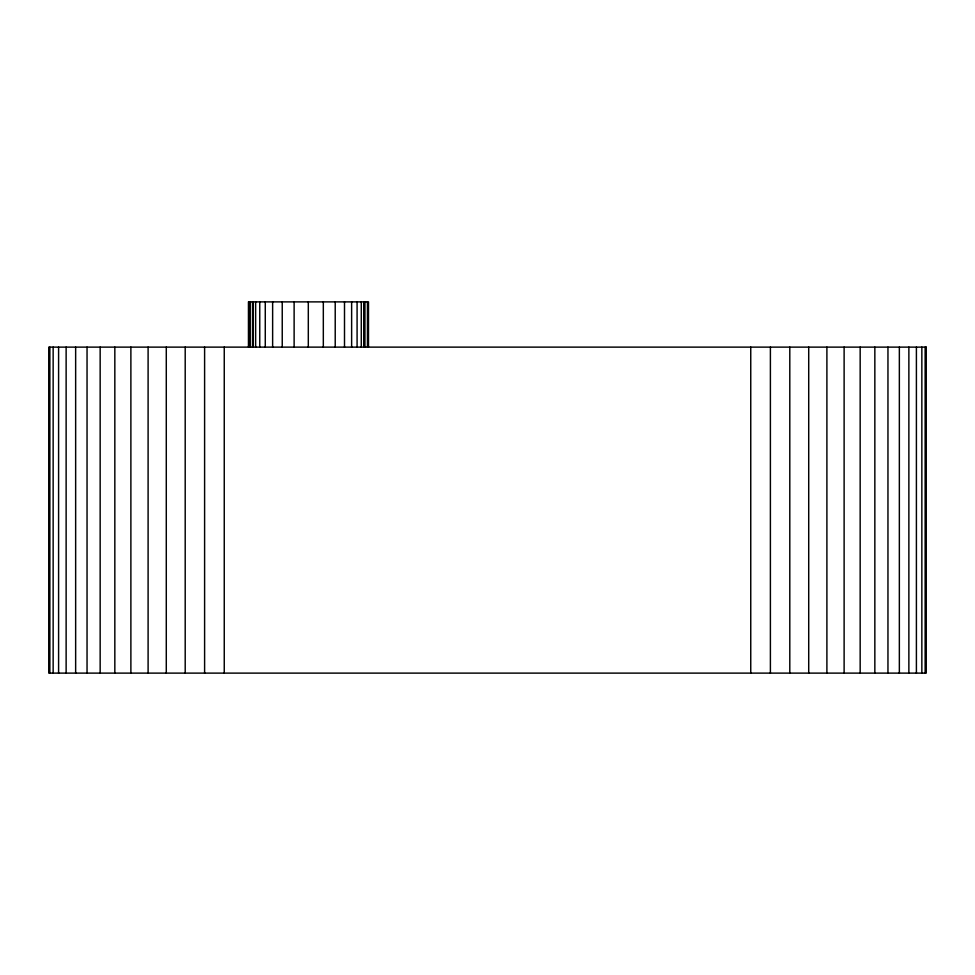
<?xml version="1.0" encoding="UTF-8"?>
<svg xmlns="http://www.w3.org/2000/svg" width="975" height="975" viewBox="0 0 975 975"><rect width="100%" height="100%" fill="white"/><g stroke="black" fill="none" stroke-linecap="round" stroke-linejoin="round"><path stroke-width="1.46" d="M925.141 347.124L925.141 673.116M921.85 347.124L921.85 673.116M916.402 347.124L916.402 673.116M908.871 347.124L908.871 673.116M899.352 347.124L899.352 673.116M887.957 347.124L887.957 673.116M874.843 347.124L874.843 673.116M860.169 347.124L860.169 673.116M844.118 347.124L844.118 673.116M826.898 347.124L826.898 673.116M808.714 347.124L808.714 673.116M789.799 347.124L789.799 673.116M770.396 347.124L770.396 673.116M750.75 347.124L750.75 673.116M368.489 346.905L368.489 301.884L248.454 301.884L248.454 346.905M367.453 301.884L367.453 346.905M364.869 301.884L364.869 347.124M364.345 301.884L364.345 346.905M363.967 301.884L363.967 347.124M361.286 301.884L361.286 347.124M357.082 301.884L357.082 347.124M351.634 301.884L351.634 347.124M344.504 301.884L344.504 347.124M335.217 301.884L335.217 347.124M323.322 301.884L323.322 347.124M308.307 301.884L308.307 347.124M294.121 301.884L294.121 347.124M282.238 301.884L282.238 347.124M272.634 301.884L272.634 347.124M265.273 301.884L265.273 347.124M259.752 301.884L259.752 347.124M255.633 301.884L255.633 347.124M253.134 301.884L253.134 347.124M252.513 301.884L252.513 347.124M250.246 301.884L250.246 346.905M249.015 301.884L249.015 346.905M224.25 347.124L224.25 673.116M204.604 347.124L204.604 673.116M185.201 347.124L185.201 673.116M166.286 347.124L166.286 673.116M148.102 347.124L148.102 673.116M130.882 347.124L130.882 673.116M114.831 347.124L114.831 673.116M100.157 347.124L100.157 673.116M87.043 347.124L87.043 673.116M75.648 347.124L75.648 673.116M66.129 347.124L66.129 673.116M58.597 347.124L58.597 673.116M53.15 347.124L53.15 673.116M49.859 347.124L49.859 673.116M926.25 347.124L48.75 347.124L48.75 673.116L926.25 673.116L926.25 347.124"/></g></svg>
